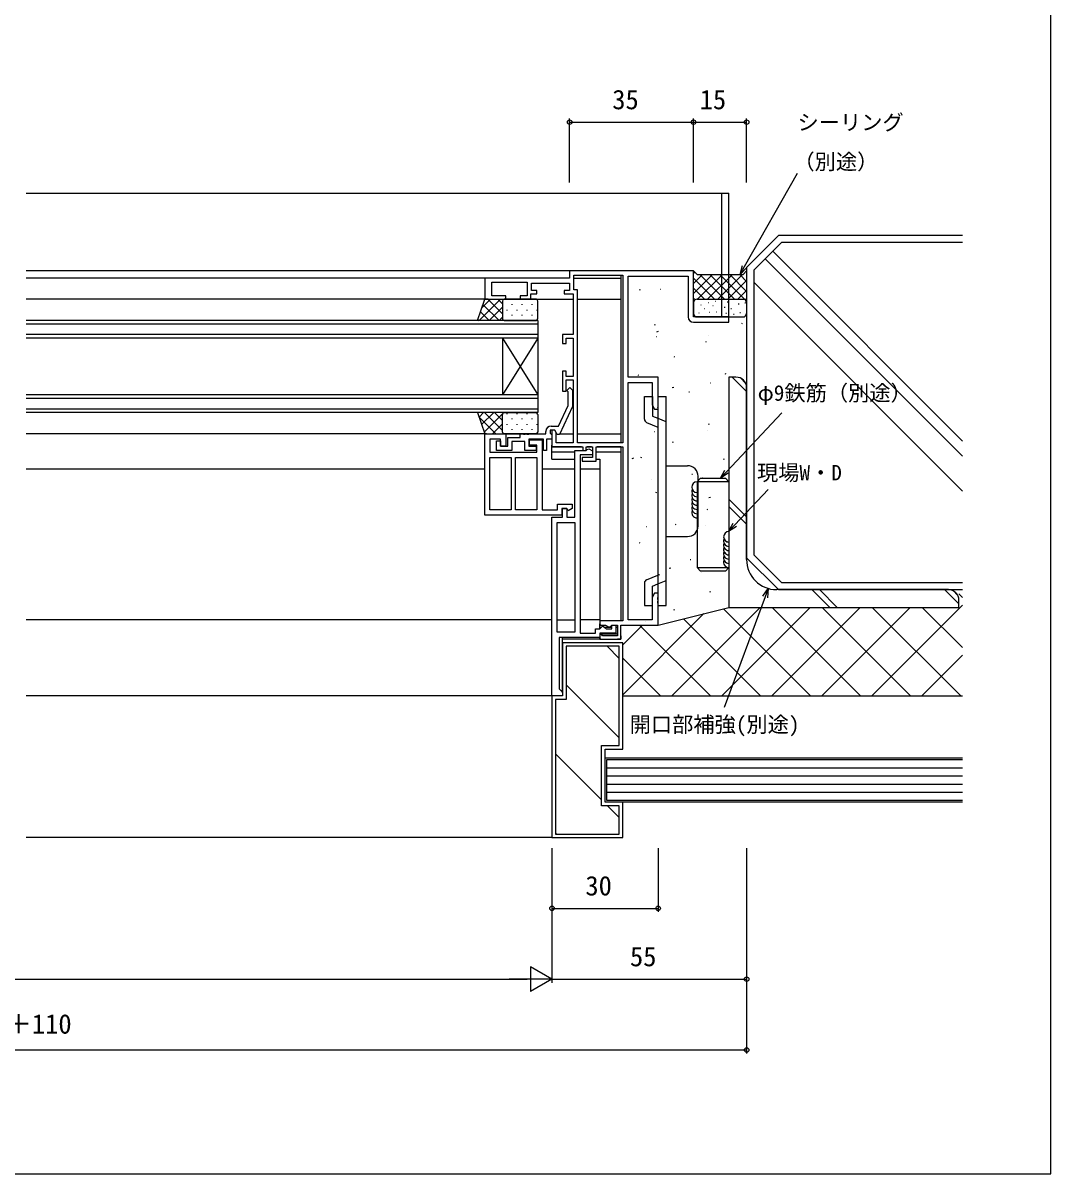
# Model space of a CAD drawing. Units: millimetres, scale not verified. Extents: x -437 to 438, y -344 to 341.
# Drawn here: x 147.8 to 438.2, y -343.5 to -18.5 of the extents above; entities that cross this region are included whole.
import ezdxf
from ezdxf.enums import TextEntityAlignment as Align

# ---------------------------------------------------------------- set-up
doc = ezdxf.new("R2010")
doc.units = ezdxf.units.MM
doc.header["$LTSCALE"] = 2
for name, color, linetype in [('0-2_YKK_11', 7, 'Continuous'), ('0-3_YKK_12', 2, 'Continuous'), ('0-4_YKK_13', 4, 'Continuous'), ('0-5_YKK_D', 6, 'Continuous'), ('0-6_YKK_ZWAK', 7, 'Continuous'), ('0-7_YSS_K', 3, 'Continuous')]:
    doc.layers.add(name, color=color, linetype=linetype)
doc.styles.add('ＭＳ ゴシック', font='')
doc.styles.get('ＭＳ ゴシック').set_extended_font_data('MS Gothic')

msp = doc.modelspace()

# ---------------------------------------------------------------- linework, layer by layer
at = {"layer": '0-2_YKK_11'}
for points in [[(337.2, -103), (347.2, -103), (347.2, -101.5), (337.2, -101.5), (337.2, -88.5), (302.2, -88.5), (302.2, -90.5), (278.2, -90.5), (278.2, -96.5), (284.2, -96.5), (284.2, -95.5), (280.2, -95.5), (280.2, -91.7), (290.2, -91.7), (290.2, -95.5), (288.2, -95.5), (288.2, -96.5), (291.2, -96.5), (291.2, -95), (292.9, -95), (292.9, -94), (291.4, -94), (291.4, -92), (302.2, -92), (302.2, -94), (300.7, -94), (300.7, -95), (303.2, -95), (303.2, -106.5), (300.2, -106.5), (300.2, -109), (301.2, -109), (301.2, -107.5), (303.2, -107.5), (303.2, -118.3), (301.2, -118.3), (301.2, -116.8), (300.2, -116.8), (300.2, -122.5), (301.2, -122.5)], [(318.7, -187), (318.7, -120), (325.5, -120), (325.5, -126.288), (326.2, -127.5), (327.2, -127.5), (327.2, -118.5), (318.7, -118.5), (318.7, -90), (335.7, -90), (335.7, -101.5)], [(301.2, -122.5), (301.2, -119.3), (303.2, -119.3), (303.2, -137), (298.4, -137), (298.4, -134.193), (298, -133.5), (297.2, -133.5), (297.2, -138.2), (305.9, -138.2), (305.9, -139.2), (306.9, -139.2), (306.9, -138.2), (308.7, -138.2), (308.7, -141.2), (305.7, -141.2), (305.7, -142.2), (309.7, -142.2), (309.7, -138.2), (317.2, -138.2), (317.2, -187.3), (310.7, -187.3), (310.7, -188.5), (312.38, -188.5), (313.35, -189.06), (313.8, -188.8), (314.1, -188.5), (315.7, -188.5), (315.7, -191.5), (311.462, -191.5), (311.145, -190.951), (310.7, -191.07), (310.7, -192.5), (316.7, -192.5), (316.7, -188.5), (327.2, -188.5), (327.2, -182.458), (327.08, -182.275), (327.08, -181.725), (327.2, -181.542)], [(297, -132.3), (299.088, -132.3), (301.8, -126.484), (301.8, -122.649), (301.376, -122.224), (302.224, -121.376), (303, -122.151), (303, -126.75)], [(303, -126.75), (299.293, -134.7), (298.693, -134.7), (298, -133.5), (296.7, -133.5), (296.7, -134.3), (296.9, -134.5), (297.2, -134.8), (297.2, -136), (295.7, -136), (295.7, -139.2), (294.8, -139.2), (294.8, -136), (290.7, -136), (290.7, -138), (292.7, -138), (292.7, -139.2), (289.5, -139.2), (289.5, -136.7), (285.9, -136.7), (285.9, -139.2), (281.5, -139.2), (281.5, -136.5), (282.7, -136.5), (282.7, -138), (284.7, -138), (284.7, -135.5), (288.2, -135.5), (288.2, -134.5), (288.942, -134.5), (289.125, -134.62), (289.675, -134.62), (289.858, -134.5), (289.942, -134.5), (290.125, -134.62), (290.675, -134.62), (290.858, -134.5), (295.5, -134.5), (295.5, -133.8)], [(327.2, -181.542), (327.2, -181.458), (327.08, -181.275), (327.08, -180.725), (327.2, -180.542), (327.2, -179.5), (326.2, -179.5), (325.5, -180.712), (325.5, -187), (318.7, -187)]]:
    msp.add_lwpolyline(points, dxfattribs=at)
for points in [[(317.2, -89.7), (317.2, -137), (304.4, -137), (304.4, -93.8), (303.4, -93.8), (303.4, -89.7)], [(278.2, -157.5), (278.2, -134.5), (284.2, -134.5), (284.2, -138), (282.7, -138), (282.7, -136), (279.7, -136), (279.7, -139.7), (292.9, -139.7), (292.9, -137.7), (290.9, -137.7), (290.9, -136.2), (294.4, -136.2), (294.4, -156), (298.8, -156), (298.8, -154.4), (302.9, -154.4), (302.9, -155.547), (301.752, -156.21), (301.4, -155.6), (300, -155.6), (300, -157.5)], [(297.2, -208.5), (297.2, -158), (300.2, -158), (300.2, -155.6), (301.4, -155.6), (301.4, -158), (303.7, -158), (303.7, -139.2), (306.904, -139.2), (307.2, -138.95), (307.646, -138.74), (308.7, -139.349), (308.7, -140.4), (305.2, -140.4), (305.2, -190.8), (309.5, -190.8), (309.5, -189.6), (310.7, -189.6), (311, -189.3), (311.5, -188.8), (311.7, -188.8), (312.2, -189.3), (312.5, -189.6), (314.1, -189.6), (314.1, -188.5), (315.3, -188.5), (315.3, -190.8), (310.7, -190.8), (310.7, -192), (299.2, -192), (299.2, -206.5), (299.7, -207), (300.2, -207.5), (300.2, -208.5)], [(279.7, -156), (279.7, -141.2), (285.7, -141.2), (285.7, -156)], [(286.9, -156), (286.9, -141.2), (292.9, -141.2), (292.9, -156)], [(298.7, -190.5), (298.7, -159.5), (303.7, -159.5), (303.7, -190.5)]]:
    msp.add_lwpolyline(points, close=True, dxfattribs=at)
for centre, start, end in [((337.2, -101.5), 180.00001, 269.99999), ((297, -133.8), 90.00001, 179.99999)]:
    msp.add_arc(centre, 1.5, start, end, dxfattribs=at)
at = {"layer": '0-3_YKK_12'}
for p, q in [((148.7, -66.5), (347.2, -66.5)), ((302.5, -88.5), (148.7, -88.5)), ((278.5, -90.5), (148.7, -90.5)), ((303.4, -90.5), (316.7, -90.5)), ((316.7, -89.7), (316.7, -137)), ((279.2, -96.5), (148.7, -96.5)), ((283.7, -96.5), (288.5, -96.5)), ((289.9, -96.5), (303.2, -96.5)), ((304.4, -96.5), (316.7, -96.5)), ((293.2, -102.5), (148.7, -102.5)), ((293.2, -103.5), (148.7, -103.5)), ((293.2, -106.5), (148.7, -106.5)), ((293.2, -107.5), (148.7, -107.5)), ((283.2, -107.5), (283.2, -123.5)), ((283.2, -107.5), (293.2, -123.5)), ((293.2, -107.5), (283.2, -123.5)), ((293.2, -123.5), (148.7, -123.5)), ((293.2, -124.5), (148.7, -124.5)), ((293.2, -127.5), (148.7, -127.5)), ((278.7, -134.5), (148.7, -134.5)), ((283.7, -134.5), (288.5, -134.5)), ((296.9, -134.5), (297.2, -134.5)), ((298.4, -134.5), (298.577, -134.5)), ((299.374, -134.5), (303.2, -134.5)), ((304.4, -134.5), (316.7, -134.5)), ((297.2, -141.7), (297.2, -137.7)), ((305.6, -138.2), (297.2, -138.2)), ((303.7, -139.7), (297.2, -139.7)), ((308.4, -138.2), (307.2, -138.2)), ((316.7, -139.7), (309.7, -139.7)), ((316.7, -138.2), (310, -138.2)), ((316.7, -138.2), (316.7, -187.3)), ((297.2, -141.7), (303.7, -141.7)), ((305.2, -141.7), (305.4, -141.7)), ((309.566, -141.7), (310.7, -141.7)), ((310.7, -141.7), (310.7, -187.6)), ((278.2, -144.5), (148.7, -144.5)), ((303.7, -144.5), (294.4, -144.5)), ((310.7, -144.5), (305.2, -144.5)), ((297.2, -187), (148.7, -187)), ((298.7, -187), (303.7, -187)), ((310.7, -187), (305.2, -187)), ((310.7, -189.6), (310.7, -188.2)), ((311, -188.5), (310.7, -188.5)), ((310.7, -189.1), (311.042, -189.1)), ((310.717, -191), (315.7, -191)), ((312.158, -189.1), (314.1, -189.1)), ((315.3, -189.1), (315.7, -189.1)), ((300.2, -207.5), (300.2, -192)), ((311, -192.5), (300.2, -192.5)), ((310.7, -192.5), (310.7, -192.2)), ((297.7, -208.5), (148.7, -208.5))]:
    msp.add_line(p, q, dxfattribs=at)
for points in [[(345.2, -101.5), (345.2, -89.5), (345.2, -66.5)], [(347.2, -101.5), (347.2, -89.5), (347.2, -66.5)], [(293.2, -102.5), (293.2, -128.5), (148.7, -128.5)], [(316.7, -191.5), (316.7, -192.5), (315.7, -192.5)], [(300.2, -208), (300.2, -208.5), (299.7, -208.5)]]:
    msp.add_lwpolyline(points, dxfattribs=at)
at = {"layer": '0-4_YKK_13'}
for p, q in [((276.626, -102.5), (282.626, -96.5)), ((277.401, -98.897), (279.798, -96.5)), ((278.2, -96.5), (283.7, -96.5)), ((279.112, -96.5), (283.2, -100.588)), ((281.94, -96.5), (283.2, -97.76)), ((283.2, -97), (283.2, -102)), ((292.7, -96.5), (283.7, -96.5)), ((284.48, -96.5), (284.48, -96.64)), ((287.31, -96.5), (287.31, -96.64)), ((290.14, -96.5), (290.14, -96.64)), ((292.97, -96.579), (292.97, -96.64)), ((293.2, -102), (293.2, -97)), ((277.014, -100.059), (279.455, -102.5)), ((277.721, -97.938), (282.283, -102.5)), ((279.455, -102.5), (283.2, -98.755)), ((284.48, -99.47), (284.48, -99.67)), ((285.895, -97.855), (285.895, -98.055)), ((287.31, -99.47), (287.31, -99.67)), ((288.725, -97.855), (288.725, -98.055)), ((290.14, -99.47), (290.14, -99.67)), ((291.555, -97.855), (291.555, -98.055)), ((292.97, -99.47), (292.97, -99.67)), ((276.307, -102.18), (276.626, -102.5)), ((282.283, -102.5), (283.2, -101.583)), ((283.7, -102.5), (292.7, -102.5)), ((285.895, -100.885), (285.895, -101.085)), ((288.725, -100.885), (288.725, -101.085)), ((291.555, -100.885), (291.555, -101.085)), ((323.326, -130.377), (323.325, -124)), ((323.326, -124), (325.626, -124)), ((325.626, -124), (325.626, -129.5)), ((327.2, -124), (329.497, -124)), ((327.203, -183), (327.202, -124)), ((329.503, -183), (329.497, -124)), ((276.628, -129.783), (277.911, -128.5)), ((276.629, -129.787), (281.342, -134.5)), ((277.335, -131.904), (280.739, -128.5)), ((278.042, -134.026), (283.226, -128.842)), ((278.171, -128.5), (283.2, -133.529)), ((280.999, -128.5), (283.2, -130.701)), ((283.2, -134), (283.2, -129)), ((283.542, -128.526), (283.568, -128.5)), ((283.7, -128.5), (292.7, -128.5)), ((284.48, -128.77), (284.48, -128.97)), ((287.31, -128.77), (287.31, -128.97)), ((290.14, -128.77), (290.14, -128.97)), ((292.97, -128.77), (292.97, -128.97)), ((293.2, -129), (293.2, -134)), ((280.396, -134.5), (283.2, -131.696)), ((284.48, -131.8), (284.48, -132)), ((285.895, -130.185), (285.895, -130.385)), ((285.895, -133.215), (285.895, -133.415)), ((287.31, -131.8), (287.31, -132)), ((288.725, -130.185), (288.725, -130.385)), ((288.725, -133.215), (288.725, -133.415)), ((290.14, -131.8), (290.14, -132)), ((291.555, -130.185), (291.555, -130.385)), ((291.555, -133.215), (291.555, -133.415)), ((292.97, -131.8), (292.97, -132)), ((323.952, -131.304), (327.126, -132.587)), ((278.043, -134.029), (278.514, -134.5)), ((278.2, -134.5), (283.7, -134.5)), ((283.224, -134.5), (283.359, -134.366)), ((292.7, -134.5), (283.7, -134.5)), ((329.502, -143.5), (335.501, -143.5)), ((338.502, -160.499), (338.502, -146.5)), ((329.504, -163.5), (335.502, -163.499)), ((323.954, -175.695), (327.129, -174.412)), ((323.329, -176.622), (323.329, -183)), ((325.629, -177.499), (327.129, -176.893)), ((325.629, -182.999), (325.629, -177.499)), ((327.129, -176.893), (329.429, -175.963)), ((323.329, -183), (325.629, -183)), ((327.203, -183), (329.503, -182.999))]:
    msp.add_line(p, q, dxfattribs=at)
for points in [[(283.7, -102.5), (276.2, -102.5), (278.2, -96.5)], [(283.7, -128.5), (276.2, -128.5), (278.2, -134.5)], [(325.626, -129.5), (327.126, -130.106), (329.426, -131.035)]]:
    msp.add_lwpolyline(points, dxfattribs=at)
for centre, radius, start, end in [((283.7, -97), 0.5, 90, 180), ((292.7, -97), 0.5, 0, 90), ((283.7, -102), 0.5, 180, 270), ((292.7, -102), 0.5, 270, 0), ((283.7, -129), 0.5, 90, 180), ((292.7, -129), 0.5, 0, 90), ((324.326, -130.377), 1, 180, 248.00217), ((283.7, -134), 0.5, 180, 270), ((292.7, -134), 0.5, 270, 0), ((335.502, -146.5), 3, 0.00122, 90.00127), ((335.502, -160.499), 3, 270.00155, 0.00122), ((324.329, -176.622), 1, 112.00335, 180)]:
    msp.add_arc(centre, radius, start, end, dxfattribs=at)
at = {"layer": '0-5_YKK_D'}
for p, q in [((302.2, -63.5), (302.2, -45.5)), ((337.2, -63.5), (337.2, -45.5)), ((337.2, -63.5), (337.2, -45.5)), ((352.2, -63.5), (352.2, -45.5)), ((302.2, -46.5), (337.2, -46.5)), ((337.2, -46.5), (352.2, -46.5)), ((297.2, -251.5), (297.2, -289.5)), ((297.2, -251.5), (297.2, -269.5)), ((297.2, -251.5), (297.2, -289.5)), ((327.2, -251.5), (327.2, -269.5)), ((352.2, -251.5), (352.2, -309.5)), ((352.2, -251.5), (352.2, -289.5)), ((297.2, -268.5), (327.2, -268.5)), ((297.2, -288.5), (291.138, -285)), ((291.138, -285), (291.138, -292)), ((4.2, -288.5), (290.2, -288.5)), ((297.2, -288.5), (285.076, -288.5)), ((297.2, -288.5), (291.138, -292)), ((297.2, -288.5), (352.2, -288.5)), ((352.2, -308.5), (-57.8, -308.5))]:
    msp.add_line(p, q, dxfattribs=at)
for points in [[(350.345, -89.5), (351.607, -87.284), (366.616, -60.907)], [(352.2, -87.622), (350.345, -89.5), (351.013, -86.946)], [(344.796, -147.05), (346.538, -145.188), (362.123, -128.534)], [(347.037, -145.655), (344.796, -147.05), (346.039, -144.721)], [(347.129, -162.083), (348.871, -160.221), (358.259, -150.189)], [(349.37, -160.688), (347.129, -162.083), (348.372, -159.755)], [(358.337, -178.165), (357.453, -180.557), (345.897, -211.798)], [(356.812, -180.32), (358.337, -178.165), (358.093, -180.794)]]:
    msp.add_lwpolyline(points, dxfattribs=at)
for centre in [(302.2, -46.5), (337.2, -46.5), (337.2, -46.5), (352.2, -46.5), (297.2, -268.5), (327.2, -268.5), (352.2, -288.5), (352.2, -308.5)]:
    msp.add_circle(centre, 0.637, dxfattribs=at)
at = {"layer": '0-6_YKK_ZWAK'}
msp.add_lwpolyline([(-436.8, -343.5), (438.2, -343.5), (438.2, 306.5)], dxfattribs=at)
at = {"layer": '0-7_YSS_K'}
for p, q in [((359.574, -82.954), (413.2, -136.579)), ((357.453, -85.075), (413.2, -140.822)), ((337.2, -88.5), (338.2, -89.5)), ((337.2, -89.195), (337.547, -88.847)), ((337.2, -92.023), (339.723, -89.5)), ((337.2, -94.852), (342.552, -89.5)), ((343.125, -96.508), (337.2, -90.583)), ((338.2, -89.5), (351.2, -89.5)), ((338.369, -96.512), (345.38, -89.5)), ((345.951, -96.505), (338.946, -89.5)), ((341.199, -96.509), (348.209, -89.5)), ((348.777, -96.503), (341.774, -89.5)), ((344.03, -96.507), (351.037, -89.5)), ((351.603, -96.501), (344.603, -89.5)), ((352.2, -94.269), (347.431, -89.5)), ((352.2, -91.441), (350.259, -89.5)), ((352.2, -88.5), (351.2, -89.5)), ((352.2, -88.612), (352.144, -88.556)), ((321.871, -93.74), (322.109, -93.818)), ((327.798, -93.631), (327.848, -93.63)), ((340.299, -96.51), (337.2, -93.411)), ((346.861, -96.504), (352.2, -91.166)), ((349.692, -96.502), (352.2, -93.994)), ((354.2, -91.722), (413.2, -150.722)), ((337.473, -96.512), (337.2, -96.24)), ((337.2, -97.5), (337.2, -100.5)), ((338.2, -96.5), (352.2, -96.5)), ((343.431, -97.177), (343.331, -97.177)), ((343.431, -97.177), (343.331, -97.177)), ((346.716, -97.202), (346.916, -97.202)), ((352.2, -97.5), (352.2, -100.5)), ((338.84, -100.425), (338.74, -100.425)), ((339.328, -98.152), (339.228, -98.152)), ((340.343, -99.207), (340.243, -99.207)), ((341.562, -97.543), (341.462, -97.543)), ((341.725, -100.263), (341.625, -100.263)), ((342.781, -98.314), (342.681, -98.314)), ((343.675, -100.182), (343.575, -100.182)), ((345.899, -98.714), (346.099, -98.714)), ((346.307, -100.47), (346.507, -100.47)), ((347.778, -99.081), (347.978, -99.081)), ((348.514, -100.675), (348.714, -100.675)), ((349.862, -97.815), (350.062, -97.815)), ((350.271, -100.225), (350.471, -100.225)), ((351.701, -97.529), (351.901, -97.529)), ((326.108, -103.64), (326.345, -103.719)), ((338.2, -101.5), (351.2, -101.5)), ((350.741, -103.264), (350.978, -103.343)), ((326.774, -107.047), (326.824, -107.046)), ((326.839, -105.688), (327.321, -105.556)), ((341.32, -106.732), (341.37, -106.73)), ((340.542, -108.403), (340.78, -108.481)), ((331.622, -112.699), (331.859, -112.778)), ((321.424, -117.838), (321.661, -117.916)), ((342.045, -120.109), (342.095, -120.108)), ((346.057, -117.462), (346.294, -117.54)), ((352.2, -122.552), (348.148, -118.5)), ((351.832, -120.061), (350.639, -118.868)), ((325.499, -120.467), (325.549, -120.466)), ((331.143, -121.446), (331.625, -121.314)), ((335.858, -122.6), (336.096, -122.678)), ((352.2, -170), (352.2, -121.5)), ((326.938, -126.897), (327.175, -126.975)), ((341.373, -131.659), (341.61, -131.737)), ((326.224, -133.845), (326.274, -133.844)), ((341.02, -133.524), (341.07, -133.523)), ((331.174, -136.797), (331.412, -136.876)), ((319.889, -141.442), (320.371, -141.311)), ((322.254, -141.094), (322.491, -141.172)), ((345.609, -141.56), (345.846, -141.638)), ((336.689, -145.856), (336.926, -145.935)), ((325.199, -147.26), (325.249, -147.259)), ((338.2, -148.05), (338.2, -172.281)), ((339.746, -146.945), (339.796, -146.944)), ((347.2, -148.05), (347.2, -172.282)), ((326.49, -150.995), (326.728, -151.073)), ((341.535, -152.475), (342.018, -152.344)), ((340.925, -155.757), (341.162, -155.835)), ((352.2, -157.905), (347.2, -152.905)), ((352.2, -160.028), (347.2, -155.028)), ((323.924, -160.681), (323.974, -160.68)), ((332.005, -160.053), (332.242, -160.132)), ((340.47, -160.322), (340.52, -160.321)), ((321.806, -165.192), (322.044, -165.27)), ((346.439, -164.816), (346.677, -164.894)), ((345.839, -168.233), (346.321, -168.101)), ((336.241, -169.954), (336.478, -170.033)), ((324.649, -174.058), (324.699, -174.057)), ((327.32, -174.251), (327.558, -174.329)), ((330.281, -172.472), (330.764, -172.34)), ((339.446, -173.738), (339.496, -173.737)), ((409.2, -178.5), (360.7, -178.5)), ((375.672, -183.5), (370.672, -178.5)), ((377.795, -183.5), (372.795, -178.5)), ((412.2, -182.552), (408.148, -178.5)), ((341.755, -179.013), (341.993, -179.091)), ((411.832, -180.061), (410.639, -178.868)), ((413.2, -180.725), (412.2, -179.725)), ((327.2, -188.5), (347.2, -183.5)), ((331.032, -208.5), (356.032, -183.5)), ((331.557, -184.152), (331.794, -184.23)), ((345.174, -208.5), (370.174, -183.5)), ((370.265, -208.5), (345.652, -183.887)), ((359.316, -208.5), (384.316, -183.5)), ((384.407, -208.5), (359.407, -183.5)), ((373.458, -208.5), (398.458, -183.5)), ((398.549, -208.5), (373.549, -183.5)), ((387.601, -208.5), (413.2, -182.901)), ((412.691, -208.5), (387.691, -183.5)), ((413.2, -194.867), (401.833, -183.5)), ((317.2, -208.19), (340.12, -185.27)), ((317.2, -194.048), (322.748, -188.5)), ((341.98, -208.5), (321.98, -188.5)), ((323.624, -187.474), (323.674, -187.473)), ((356.122, -208.5), (334.338, -186.716)), ((312.782, -194.5), (316.2, -197.918)), ((327.838, -208.5), (317.2, -197.862)), ((401.743, -208.5), (413.2, -197.043)), ((301.2, -205.369), (316.2, -220.369)), ((317.2, -208.5), (413.2, -208.5)), ((298.2, -224.819), (311.2, -237.819)), ((312.7, -228.8), (413.2, -228.8)), ((312.7, -231.1), (413.2, -231.1)), ((312.7, -233.4), (413.2, -233.4)), ((312.7, -235.7), (413.2, -235.7)), ((312.881, -239.5), (316.2, -242.819)), ((297.2, -248.5), (148.7, -248.5)), ((298.2, -247.27), (298.43, -247.5))]:
    msp.add_line(p, q, dxfattribs=at)
for points in [[(413.2, -78.5), (361.2, -78.5), (352.2, -87.5), (352.2, -169.5), (361.2, -178.5), (413.2, -178.5)], [(413.2, -80.5), (362.028, -80.5), (354.2, -88.328), (354.2, -168.672), (362.028, -176.5), (413.2, -176.5)], [(349.2, -118.5), (347.2, -118.5), (347.2, -183.5), (412.2, -183.5), (412.2, -181.5)], [(413.2, -238.5), (312.2, -238.5), (312.2, -226), (413.2, -226)], [(413.2, -238), (312.7, -238), (312.7, -226.5), (413.2, -226.5)]]:
    msp.add_lwpolyline(points, dxfattribs=at)
for points in [[(347.2, -148.05), (338.2, -148.05), (339.2, -147.05), (346.2, -147.05)], [(338.2, -172.281), (347.2, -172.282), (346.2, -173.282), (339.2, -173.281)], [(317.2, -193.5), (300.2, -193.5), (300.2, -208.5), (297.2, -208.5), (297.2, -248.5), (317.2, -248.5), (317.2, -238.5), (312.2, -238.5), (312.2, -223.5), (317.2, -223.5)], [(316.2, -194.5), (301.2, -194.5), (301.2, -209.5), (298.2, -209.5), (298.2, -247.5), (316.2, -247.5), (316.2, -239.5), (311.2, -239.5), (311.2, -222.5), (316.2, -222.5)]]:
    msp.add_lwpolyline(points, close=True, dxfattribs=at)
for centre, radius, start, end in [((338.2, -97.5), 1, 90, 180), ((351.2, -97.5), 1, 0, 90), ((338.2, -100.5), 1, 180, 270), ((351.2, -100.5), 1, 270, 0), ((349.2, -121.5), 3, 0, 90), ((338.2, -149.55), 1.5, 90, 270), ((338.2, -150.75), 1.5, 156.42182, 270), ((338.2, -151.95), 1.5, 156.42182, 270), ((338.2, -153.15), 1.5, 156.42182, 270), ((338.2, -154.35), 1.5, 156.42182, 270), ((338.2, -155.55), 1.5, 156.42182, 270), ((338.2, -156.75), 1.5, 156.42182, 270), ((347.2, -163.582), 1.5, 90, 270), ((347.2, -164.782), 1.5, 156.42182, 270), ((347.2, -165.982), 1.5, 156.42182, 270), ((347.2, -167.182), 1.5, 156.42182, 270), ((347.2, -168.382), 1.5, 156.42182, 270), ((347.2, -169.582), 1.5, 156.42182, 270), ((347.2, -170.782), 1.5, 156.42182, 270), ((360.7, -170), 8.5, 180, 270), ((409.2, -181.5), 3, 0, 90)]:
    msp.add_arc(centre, radius, start, end, dxfattribs=at)

# ---------------------------------------------------------------- texts
at = {"layer": '0-5_YKK_D', "style": 'ＭＳ ゴシック'}
for s, height, p in [('35', 5.499, (314.245, -44.5)), ('15', 5.499, (338.947, -44.5)), ('シーリング', 4.399, (366.588, -50.061)), ('（別途）', 4.399, (365.429, -61.186)), ('φ9鉄筋（別途）', 4.399, (355.334, -126.48)), ('現場W・D', 4.399, (355.135, -148.986)), ('開口部補強(別途)', 4.399, (319.156, -220.083)), ('30', 5.499, (306.66, -266.5)), ('55', 5.499, (319.245, -286.5)), ('ALC開口幅＝W＋110', 5.499, (97.811, -305.52))]:
    msp.add_text(s, height=height, dxfattribs=at).set_placement(p, align=Align.BOTTOM_LEFT)

doc.saveas('drawing.dxf')
